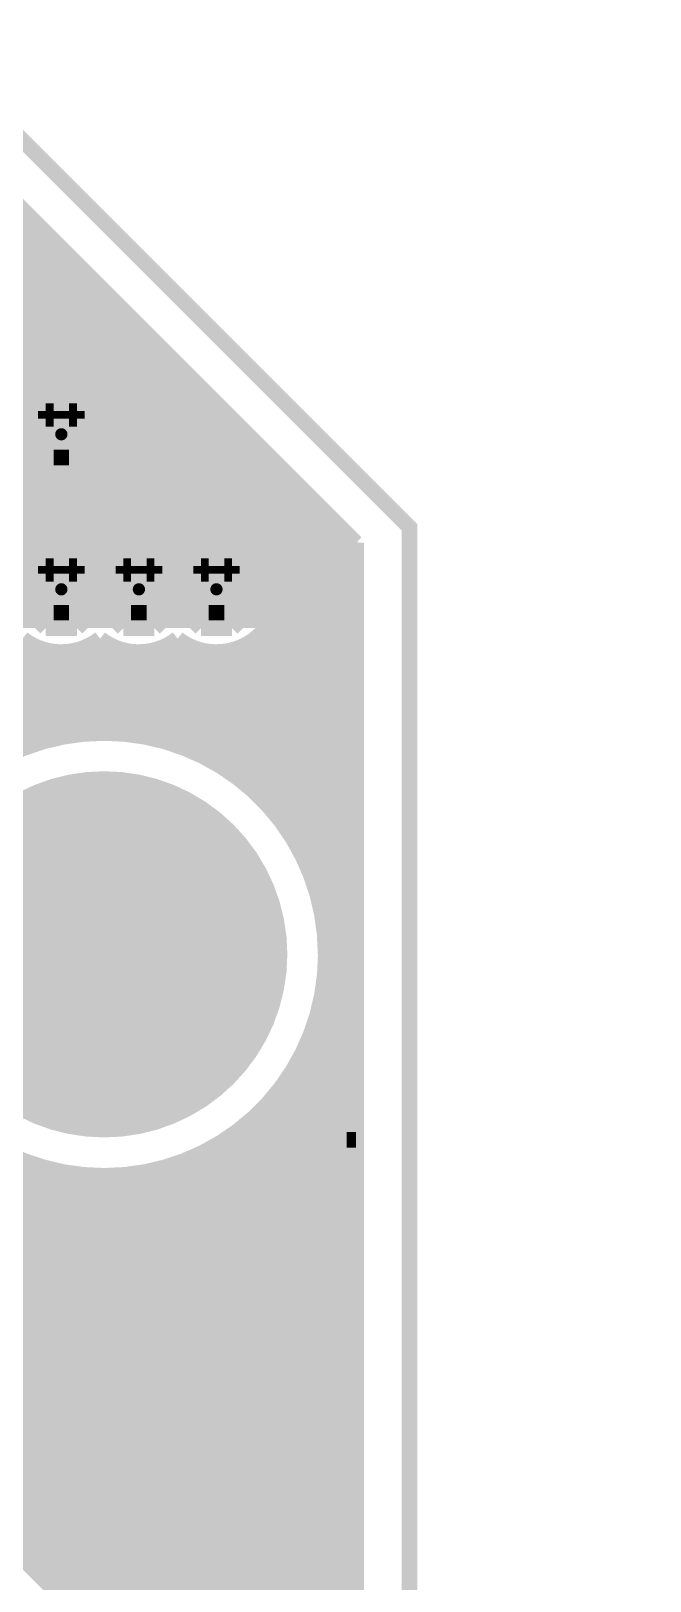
# Model space of a CAD drawing. Extents: x -5 to 157, y -120 to 103.
# Drawn here: x 101.1 to 111.24, y 77.73 to 103.13 of the extents above; entities that cross this region are included whole.
import ezdxf

# ---------------------------------------------------------------- set-up
doc = ezdxf.new("R2010")
doc.units = 0
doc.header["$MEASUREMENT"] = 0
doc.layers.get('0').update_dxf_attribs({"linetype": 'CONTINUOUS'})
for name, color, linetype in [('22-304-2_BOT', 7, 'CONTINUOUS'), ('22-304-2_DRD', 7, 'CONTINUOUS'), ('22-304-2_DRL', 2, 'CONTINUOUS'), ('22-304-2_IN1', 4, 'CONTINUOUS'), ('22-304-2_IN2', 3, 'CONTINUOUS'), ('22-304-2_SMB', 5, 'CONTINUOUS'), ('22-304-2_SMT', 10, 'CONTINUOUS'), ('22-304-2_SPB', 14, 'CONTINUOUS'), ('22-304-2_SSB', 12, 'CONTINUOUS'), ('22-304-2_SST', 11, 'CONTINUOUS'), ('22-304-2_TOP', 13, 'CONTINUOUS'), ('THRUHOLE_TAP', 7, 'CONTINUOUS')]:
    doc.layers.add(name, color=color, linetype=linetype)

# ---------------------------------------------------------------- blocks, each defined once
blk = doc.blocks.new('ROUND_1')
at = {"const_width": 2.99974}
blk.add_lwpolyline([(-1.49987, 0, 1), (1.49987, 0, 1)], format="xyb", close=True, dxfattribs=at)
blk = doc.blocks.new('RECTANGLE_3')
blk.add_solid([(0.4826, 0.4064), (0.4826, -0.4064), (-0.4826, 0.4064), (-0.4826, -0.4064)])
blk = doc.blocks.new('ROUND_35')
at = {"const_width": 0.40005}
blk.add_lwpolyline([(-0.200024, 0, 1), (0.200024, 0, 1)], format="xyb", close=True, dxfattribs=at)
blk = doc.blocks.new('ROUND_83')
at = {"const_width": 1.6002}
blk.add_lwpolyline([(-0.8001, 0, 1), (0.8001, 0, 1)], format="xyb", close=True, dxfattribs=at)
blk = doc.blocks.new('ROUND_86')
at = {"const_width": 0.10033}
blk.add_lwpolyline([(-0.050164, 0, 1), (0.050164, 0, 1)], format="xyb", close=True, dxfattribs=at)
blk = doc.blocks.new('ROUND_80')
at = {"const_width": 0.10033}
blk.add_lwpolyline([(-0.050164, 0, 1), (0.050164, 0, 1)], format="xyb", close=True, dxfattribs=at)

msp = doc.modelspace()

# ---------------------------------------------------------------- linework, layer by layer
at = {"layer": '22-304-2_BOT'}
for points, const_width in [([(97.917, 102.235), (105.664, 94.488)], 0.254), ([(101.0666, 99.0854), (82.804, 99.0854)], 0.254), ([(101.1936, 98.9584), (101.1936, 93.472)], 0.254), ([(101.2952, 98.8568), (82.804, 98.8568)], 0.254), ([(101.4222, 98.7298), (101.4222, 93.472)], 0.254), ([(101.5238, 98.6282), (82.804, 98.6282)], 0.254), ([(101.7524, 98.3996), (82.804, 98.3996)], 0.254), ([(101.6508, 98.5012), (101.6508, 93.472)], 0.254), ([(101.981, 98.171), (82.804, 98.171)], 0.254), ([(101.8794, 98.2726), (101.8794, 93.472)], 0.254), ([(102.2096, 97.9424), (82.804, 97.9424)], 0.254), ([(102.108, 98.044), (102.108, 93.472)], 0.254), ([(102.4382, 97.7138), (82.804, 97.7138)], 0.254), ([(102.3366, 97.8154), (102.3366, 93.472)], 0.254), ([(102.6668, 97.4852), (82.804, 97.4852)], 0.254), ([(102.5652, 97.5868), (102.5652, 93.472)], 0.254), ([(102.8954, 97.2566), (82.804, 97.2566)], 0.254), ([(102.7938, 97.3582), (102.7938, 93.472)], 0.254), ([(103.0224, 97.1296), (103.0224, 93.472)], 0.254), ([(103.124, 97.028), (82.804, 97.028)], 0.254), ([(103.251, 96.901), (103.251, 93.472)], 0.254), ([(103.3526, 96.7994), (82.804, 96.7994)], 0.254), ([(103.4796, 96.6724), (103.4796, 93.472)], 0.254), ([(103.5812, 96.5708), (82.804, 96.5708)], 0.254), ([(103.7082, 96.4438), (103.7082, 93.472)], 0.254), ([(103.8098, 96.3422), (82.804, 96.3422)], 0.254), ([(104.0384, 96.1136), (82.804, 96.1136)], 0.254), ([(103.9368, 96.2152), (103.9368, 93.472)], 0.254), ([(104.267, 95.885), (82.804, 95.885)], 0.254), ([(104.1654, 95.9866), (104.1654, 93.472)], 0.254), ([(104.4956, 95.6564), (82.804, 95.6564)], 0.254), ([(104.394, 95.758), (104.394, 93.472)], 0.254), ([(104.7242, 95.4278), (82.804, 95.4278)], 0.254), ([(88.9, 94.91472), (89.61628, 94.91472), (95.25, 89.281), (95.25, 85.725), (99.568, 81.407), (100.9142, 81.407), (101.6, 80.7212)], 1.27), ([(104.6226, 95.5294), (104.6226, 93.472)], 0.254), ([(104.9528, 95.1992), (82.804, 95.1992)], 0.254), ([(104.8512, 95.3008), (104.8512, 93.472)], 0.254), ([(105.1814, 94.9706), (82.804, 94.9706)], 0.254), ([(105.0798, 95.0722), (105.0798, 93.472)], 0.254), ([(105.3084, 94.8436), (105.3084, 93.472)], 0.254), ([(105.41, 94.742), (82.804, 94.742)], 0.254), ([(105.537, 94.615), (105.537, 93.472)], 0.254), ([(105.6386, 94.5134), (82.804, 94.5134)], 0.254), ([(105.664, 94.488), (105.664, 93.472)], 0.254), ([(105.664, 94.2848), (82.804, 94.2848)], 0.254), ([(105.664, 94.0562), (82.804, 94.0562)], 0.254), ([(105.664, 93.8276), (82.804, 93.8276)], 0.254), ([(105.664, 93.599), (82.804, 93.599)], 0.254), ([(105.664, 93.472), (100.076, 93.472)], 0.254), ([(105.41, 80.7212), (103.505, 80.7212), (101.6, 80.7212)], 0.635), ([(101.6, 79.2988), (100.5332, 78.232), (100.4697, 78.232), (100.4697, 76.82992), (100.38334, 76.75626), (100.38334, 76.7334)], 0.635), ([(103.505, 79.2988), (101.6, 79.2988)], 0.635), ([(105.41, 79.2988), (103.505, 79.2988)], 0.635)]:
    msp.add_lwpolyline(points, dxfattribs=dict(at, const_width=const_width))
at = {"layer": '22-304-2_DRD', "const_width": 0.254}
for points in [[(44.99864, -115.99926), (44.99864, 25.99944), (48.00092, 28.99918), (86.79942, 28.99918), (89.79916, 25.99944), (89.79916, -31.0007), (92.7989, -34.00044), (136.79932, -34.00044), (139.79906, -31.0007), (139.79906, 58.0009), (136.79932, 61.00064), (115.30076, 61.00064), (107.29976, 68.9991), (107.29976, 94.99854), (99.29876, 102.99954), (35.49904, 102.99954), (27.50058, 94.99854), (27.50058, 68.9991), (19.49958, 61.00064), (-1.99898, 61.00064), (-4.99872, 58.0009), (-4.99872, -2.99974), (18.00098, -25.99944), (18.00098, -115.99926)], [(101.346, 97.155), (100.965, 96.774)], [(101.854, 97.155), (101.346, 97.155)], [(102.235, 96.774), (101.854, 97.155)], [(101.346, 96.901), (101.346, 96.774)], [(101.473, 96.901), (101.346, 96.901)], [(101.473, 96.774), (101.473, 96.901)], [(101.727, 96.901), (101.727, 96.774)], [(101.854, 96.901), (101.727, 96.901)], [(101.854, 96.774), (101.854, 96.901)], [(101.346, 96.774), (101.473, 96.774)], [(101.727, 96.774), (101.854, 96.774)], [(102.235, 96.266), (102.235, 96.774)], [(101.473, 96.139), (101.219, 96.393)], [(101.981, 96.393), (101.727, 96.139)], [(100.965, 96.266), (101.346, 95.885)], [(101.727, 96.139), (101.473, 96.139)], [(101.854, 95.885), (102.235, 96.266)], [(101.346, 95.885), (101.854, 95.885)], [(101.346, 94.615), (100.965, 94.234)], [(101.854, 94.615), (101.346, 94.615)], [(102.235, 94.234), (101.854, 94.615)], [(102.616, 94.615), (102.235, 94.234)], [(103.124, 94.615), (102.616, 94.615)], [(103.505, 94.234), (103.124, 94.615)], [(103.886, 94.615), (103.505, 94.234)], [(104.394, 94.615), (103.886, 94.615)], [(104.775, 94.234), (104.394, 94.615)], [(101.346, 94.361), (101.346, 94.234)], [(101.473, 94.361), (101.346, 94.361)], [(101.473, 94.234), (101.473, 94.361)], [(101.727, 94.361), (101.727, 94.234)], [(101.854, 94.361), (101.727, 94.361)], [(101.854, 94.234), (101.854, 94.361)], [(102.616, 94.361), (102.616, 94.234)], [(102.743, 94.361), (102.616, 94.361)], [(102.743, 94.234), (102.743, 94.361)], [(102.997, 94.361), (102.997, 94.234)], [(103.124, 94.361), (102.997, 94.361)], [(103.124, 94.234), (103.124, 94.361)], [(103.886, 94.361), (103.886, 94.234)], [(104.013, 94.361), (103.886, 94.361)], [(104.013, 94.234), (104.013, 94.361)], [(104.267, 94.361), (104.267, 94.234)], [(104.394, 94.361), (104.267, 94.361)], [(104.394, 94.234), (104.394, 94.361)], [(101.346, 94.234), (101.473, 94.234)], [(101.727, 94.234), (101.854, 94.234)], [(102.235, 94.234), (102.235, 93.726)], [(102.235, 93.726), (102.235, 94.234)], [(102.616, 94.234), (102.743, 94.234)], [(102.997, 94.234), (103.124, 94.234)], [(103.505, 94.234), (103.505, 93.726)], [(103.505, 93.726), (103.505, 94.234)], [(103.886, 94.234), (104.013, 94.234)], [(104.267, 94.234), (104.394, 94.234)], [(104.775, 93.726), (104.775, 94.234)], [(101.473, 93.599), (101.219, 93.853)], [(101.981, 93.853), (101.727, 93.599)], [(102.743, 93.599), (102.489, 93.853)], [(103.251, 93.853), (102.997, 93.599)], [(104.013, 93.599), (103.759, 93.853)], [(104.521, 93.853), (104.267, 93.599)], [(100.965, 93.726), (101.346, 93.345)], [(101.727, 93.599), (101.473, 93.599)], [(101.854, 93.345), (102.235, 93.726)], [(102.235, 93.726), (102.616, 93.345)], [(102.997, 93.599), (102.743, 93.599)], [(103.124, 93.345), (103.505, 93.726)], [(103.505, 93.726), (103.886, 93.345)], [(104.267, 93.599), (104.013, 93.599)], [(104.394, 93.345), (104.775, 93.726)], [(101.346, 93.345), (101.854, 93.345)], [(102.616, 93.345), (103.124, 93.345)], [(103.886, 93.345), (104.394, 93.345)], [(103.57104, 89.27084), (101.03104, 86.73084)], [(103.57104, 86.73084), (101.03104, 89.27084)]]:
    msp.add_lwpolyline(points, dxfattribs=at)
at = {"layer": '22-304-2_DRL', "const_width": 0.254}
msp.add_lwpolyline([(44.99864, -115.99926), (44.99864, 25.99944), (48.00092, 28.99918), (86.79942, 28.99918), (89.79916, 25.99944), (89.79916, -31.0007), (92.7989, -34.00044), (136.79932, -34.00044), (139.79906, -31.0007), (139.79906, 58.0009), (136.79932, 61.00064), (115.30076, 61.00064), (107.29976, 68.9991), (107.29976, 94.99854), (99.29876, 102.99954), (35.49904, 102.99954), (27.50058, 94.99854), (27.50058, 68.9991), (19.49958, 61.00064), (-1.99898, 61.00064), (-4.99872, 58.0009), (-4.99872, -2.99974), (18.00098, -25.99944), (18.00098, -115.99926)], dxfattribs=at)
at = {"layer": '22-304-2_IN2'}
for points, const_width in [([(98.806, 102.362), (106.426, 94.742)], 0.254), ([(101.1174, 100.0506), (99.3267, 100.0506)], 0.254), ([(101.0666, 100.1014), (101.0666, 97.3963)], 0.254), ([(101.346, 99.822), (99.7458, 99.822)], 0.254), ([(101.2952, 99.8728), (101.2952, 97.50044)], 0.254), ([(101.5746, 99.5934), (99.9363, 99.5934)], 0.254), ([(101.5238, 99.6442), (101.5238, 97.54362)], 0.254), ([(101.7524, 99.4156), (101.7524, 97.53346)], 0.254), ([(101.8032, 99.3648), (100.04044, 99.3648)], 0.254), ([(101.981, 99.187), (101.981, 97.4725)], 0.254), ([(102.2604, 98.9076), (100.07346, 98.9076)], 0.254), ([(102.0318, 99.1362), (100.08362, 99.1362)], 0.254), ([(102.2096, 98.9584), (102.2096, 97.3455)], 0.254), ([(102.489, 98.679), (100.0125, 98.679)], 0.254), ([(102.4382, 98.7298), (102.4382, 97.11182)], 0.254), ([(102.7176, 98.4504), (99.8855, 98.4504)], 0.254), ([(102.6668, 98.5012), (102.6668, 94.98584)], 0.254), ([(102.9462, 98.2218), (99.65182, 98.2218)], 0.254), ([(102.8954, 98.2726), (102.8954, 95.00616)], 0.254), ([(103.1748, 97.9932), (82.15884, 97.9932)], 0.254), ([(103.124, 98.044), (103.124, 94.97314)], 0.254), ([(103.4034, 97.7646), (82.17916, 97.7646)], 0.254), ([(103.3526, 97.8154), (103.3526, 94.88424)], 0.254), ([(101.45522, 97.536), (100.47478, 97.536)], 0.254), ([(103.632, 97.536), (101.74478, 97.536)], 0.254), ([(103.5812, 97.5868), (103.5812, 94.84106)], 0.254), ([(103.8606, 97.3074), (102.25786, 97.3074)], 0.254), ([(103.8098, 97.3582), (103.8098, 94.95028)], 0.254), ([(104.0384, 97.1296), (104.0384, 95.00108)], 0.254), ([(104.0892, 97.0788), (102.46106, 97.0788)], 0.254), ([(104.267, 96.901), (104.267, 94.99854)], 0.254), ([(104.3178, 96.8502), (102.57028, 96.8502)], 0.254), ([(104.5464, 96.6216), (102.62108, 96.6216)], 0.254), ([(104.4956, 96.6724), (104.4956, 94.94266)], 0.254), ([(104.775, 96.393), (102.61854, 96.393)], 0.254), ([(104.7242, 96.4438), (104.7242, 94.82328)], 0.254), ([(105.0036, 96.1644), (102.56266, 96.1644)], 0.254), ([(104.9528, 96.2152), (104.9528, 94.60484)], 0.254), ([(102.4382, 95.92818), (102.4382, 94.90964)], 0.254), ([(105.2322, 95.9358), (102.44328, 95.9358)], 0.254), ([(105.1814, 95.9866), (105.1814, 90.20048)], 0.254), ([(101.0666, 95.6437), (101.0666, 94.8563)], 0.254), ([(102.2096, 95.6945), (102.2096, 94.8055)], 0.254), ([(105.4608, 95.7072), (102.22484, 95.7072)], 0.254), ([(105.41, 95.758), (105.41, 89.8652)], 0.254), ([(105.6894, 95.4786), (77.70876, 95.4786)], 0.254), ([(101.2952, 95.53956), (101.2952, 94.96044)], 0.254), ([(101.5238, 95.49638), (101.5238, 95.00362)], 0.254), ([(101.7524, 95.504), (101.7524, 94.99346)], 0.254), ([(101.981, 95.5675), (101.981, 94.9325)], 0.254), ([(105.6386, 95.5294), (105.6386, 89.41562)], 0.254), ([(105.918, 95.25), (77.72654, 95.25)], 0.254), ([(105.8672, 95.3008), (105.8672, 88.65362)], 0.254), ([(106.1466, 95.0214), (77.70876, 95.0214)], 0.254), ([(106.0958, 95.0722), (106.0958, 62.88024)], 0.254), ([(106.3244, 94.8436), (106.3244, 59.30138)], 0.254), ([(106.3752, 94.7928), (104.76484, 94.7928)], 0.254), ([(106.426, 94.742), (106.426, 68.58)], 0.254), ([(106.426, 94.5642), (104.98328, 94.5642)], 0.254), ([(106.426, 94.3356), (105.10266, 94.3356)], 0.254), ([(106.426, 94.107), (105.15854, 94.107)], 0.254), ([(106.426, 93.8784), (105.16108, 93.8784)], 0.254), ([(106.426, 93.6498), (105.11028, 93.6498)], 0.254), ([(104.9528, 93.35262), (104.9528, 90.47226)], 0.254), ([(106.426, 93.4212), (105.00106, 93.4212)], 0.254), ([(101.0666, 93.1037), (101.0666, 91.40952)], 0.254), ([(102.2096, 93.1545), (102.2096, 91.62542)], 0.254), ([(103.3526, 93.07322), (103.3526, 91.47048)], 0.254), ([(103.5812, 93.11894), (103.5812, 91.39174)], 0.254), ([(104.7242, 93.13672), (104.7242, 90.69578)], 0.254), ([(106.426, 93.1926), (104.79786, 93.1926)], 0.254), ([(101.45522, 92.964), (100.47478, 92.964)], 0.254), ([(101.2952, 92.99956), (101.2952, 91.48318)], 0.254), ([(101.5238, 92.95638), (101.5238, 91.5416)], 0.254), ([(102.72522, 92.964), (101.74478, 92.964)], 0.254), ([(101.7524, 92.964), (101.7524, 91.58478)], 0.254), ([(101.981, 93.0275), (101.981, 91.61272)], 0.254), ([(102.4382, 93.04782), (102.4382, 91.62288)], 0.254), ([(102.6668, 92.97416), (102.6668, 91.60764)], 0.254), ([(102.8954, 92.95384), (102.8954, 91.57716)], 0.254), ([(103.99522, 92.964), (103.01478, 92.964)], 0.254), ([(103.124, 92.98432), (103.124, 91.53144)], 0.254), ([(103.8098, 93.00718), (103.8098, 91.29776)], 0.254), ([(104.0384, 92.95892), (104.0384, 91.18092)], 0.254), ([(104.267, 92.96146), (104.267, 91.0463)], 0.254), ([(106.426, 92.964), (104.28478, 92.964)], 0.254), ([(104.4956, 93.01734), (104.4956, 90.88628)], 0.254), ([(106.426, 92.7354), (77.72654, 92.7354)], 0.254), ([(106.426, 92.5068), (77.7113, 92.5068)], 0.254), ([(106.426, 92.2782), (97.11182, 92.2782)], 0.254), ([(106.426, 92.0496), (97.3455, 92.0496)], 0.254), ([(106.426, 91.821), (97.4725, 91.821)], 0.254), ([(101.80574, 91.5924), (97.53346, 91.5924)], 0.254), ([(106.426, 91.5924), (102.7938, 91.5924)], 0.254), ([(106.426, 91.3638), (103.65486, 91.3638)], 0.254), ([(106.426, 91.1352), (104.12222, 91.1352)], 0.254), ([(106.426, 90.9066), (104.46766, 90.9066)], 0.254), ([(106.426, 90.678), (104.74452, 90.678)], 0.254), ([(106.426, 90.4494), (104.97312, 90.4494)], 0.254), ([(106.426, 90.2208), (105.16616, 90.2208)], 0.254), ([(106.426, 89.9922), (105.32872, 89.9922)], 0.254), ([(106.426, 89.7636), (105.46842, 89.7636)], 0.254), ([(106.426, 89.535), (105.58526, 89.535)], 0.254), ([(106.426, 89.3064), (105.68178, 89.3064)], 0.254), ([(106.426, 89.0778), (105.76306, 89.0778)], 0.254), ([(106.426, 88.8492), (105.82402, 88.8492)], 0.254), ([(83.12404, 77.5208), (83.185, 77.57922), (83.185, 81.915), (89.27084, 88.00084), (102.30104, 88.00084)], 1.27), ([(106.426, 88.6206), (105.87228, 88.6206)], 0.254), ([(106.426, 88.392), (105.9053, 88.392)], 0.254), ([(106.426, 88.1634), (105.92308, 88.1634)], 0.254), ([(106.426, 87.9348), (105.92562, 87.9348)], 0.254), ([(106.426, 87.4776), (105.88752, 87.4776)], 0.254), ([(106.426, 87.7062), (105.91292, 87.7062)], 0.254), ([(106.426, 87.249), (105.84688, 87.249)], 0.254), ([(105.8672, 87.34552), (105.8672, 63.09868)], 0.254), ([(106.426, 87.0204), (105.791, 87.0204)], 0.254), ([(106.426, 86.7918), (105.71988, 86.7918)], 0.254), ([(106.426, 86.5632), (105.62844, 86.5632)], 0.254), ([(105.6386, 86.58352), (105.6386, 63.21806)], 0.254), ([(106.426, 86.3346), (105.52176, 86.3346)], 0.254), ([(106.426, 86.106), (105.39222, 86.106)], 0.254), ([(105.41, 86.13394), (105.41, 63.27394)], 0.254), ([(105.1814, 85.79866), (105.1814, 63.27648)], 0.254), ([(106.426, 85.8774), (105.23982, 85.8774)], 0.254), ([(104.9528, 85.52688), (104.9528, 63.22568)], 0.254), ([(106.426, 85.6488), (105.05948, 85.6488)], 0.254), ([(106.426, 85.1916), (104.59466, 85.1916)], 0.254), ([(104.7242, 85.30336), (104.7242, 63.11646)], 0.254), ([(106.426, 85.4202), (104.84866, 85.4202)], 0.254), ([(104.267, 84.95284), (104.267, 73.57364)], 0.254), ([(106.426, 84.963), (104.28224, 84.963)], 0.254), ([(104.4956, 85.11286), (104.4956, 73.18248)], 0.254), ([(103.8098, 84.70138), (103.8098, 73.89114)], 0.254), ([(106.426, 84.7344), (103.87584, 84.7344)], 0.254), ([(104.0384, 84.81822), (104.0384, 73.77176)], 0.254), ([(101.33076, 84.5058), (87.55888, 84.5058)], 0.254), ([(101.0666, 84.58962), (101.0666, 78.20914)], 0.254), ([(101.2952, 84.51596), (101.2952, 78.08214)], 0.254), ([(101.5238, 84.45754), (101.5238, 77.89418)], 0.254), ([(103.124, 84.4677), (103.124, 76.71308)], 0.254), ([(106.426, 84.5058), (103.26878, 84.5058)], 0.254), ([(103.3526, 84.52866), (103.3526, 73.96988)], 0.254), ([(103.5812, 84.6074), (103.5812, 73.95464)], 0.254), ([(106.426, 84.2772), (87.33028, 84.2772)], 0.254), ([(101.7524, 84.41436), (101.7524, 77.61224)], 0.254), ([(101.981, 84.38642), (101.981, 77.19314)], 0.254), ([(102.2096, 84.37372), (102.2096, 77.22616)], 0.254), ([(102.4382, 84.37626), (102.4382, 77.20584)], 0.254), ([(102.6668, 84.3915), (102.6668, 77.12964)], 0.254), ([(102.8954, 84.42198), (102.8954, 76.98486)], 0.254), ([(106.426, 84.0486), (87.10168, 84.0486)], 0.254), ([(106.426, 83.82), (86.87308, 83.82)], 0.254), ([(106.426, 83.5914), (86.64448, 83.5914)], 0.254), ([(106.426, 83.3628), (86.41588, 83.3628)], 0.254), ([(106.426, 82.9056), (85.95868, 82.9056)], 0.254), ([(106.426, 83.1342), (86.18728, 83.1342)], 0.254), ([(106.426, 82.677), (85.73008, 82.677)], 0.254), ([(106.426, 82.4484), (85.50148, 82.4484)], 0.254), ([(106.426, 82.2198), (85.27288, 82.2198)], 0.254), ([(106.426, 81.9912), (95.20682, 81.9912)], 0.254), ([(106.426, 81.7626), (95.4405, 81.7626)], 0.254), ([(106.426, 81.534), (95.5675, 81.534)], 0.254), ([(106.426, 81.3054), (95.62846, 81.3054)], 0.254), ([(106.426, 81.0768), (95.63862, 81.0768)], 0.254), ([(106.426, 80.6196), (95.4913, 80.6196)], 0.254), ([(106.426, 80.8482), (95.59544, 80.8482)], 0.254), ([(106.426, 80.391), (95.3008, 80.391)], 0.254), ([(106.426, 80.1624), (94.8817, 80.1624)], 0.254), ([(106.426, 79.9338), (84.44738, 79.9338)], 0.254), ([(106.426, 79.7052), (84.44738, 79.7052)], 0.254), ([(106.426, 79.4766), (84.44738, 79.4766)], 0.254), ([(106.426, 79.248), (84.44738, 79.248)], 0.254), ([(106.426, 79.0194), (84.44738, 79.0194)], 0.254), ([(106.426, 78.7908), (84.44738, 78.7908)], 0.254), ([(106.426, 78.5622), (84.44738, 78.5622)], 0.254), ([(106.426, 78.3336), (100.68052, 78.3336)], 0.254), ([(106.426, 78.105), (101.25964, 78.105)], 0.254), ([(106.426, 77.8764), (101.54158, 77.8764)], 0.254), ([(106.426, 77.6478), (101.72954, 77.6478)], 0.254)]:
    msp.add_lwpolyline(points, dxfattribs=dict(at, const_width=const_width))
at = {"layer": '22-304-2_IN2', "const_width": 0.254}
for points in [[(101.6, 97.54616, 0.1685133), (100.96456, 97.32574)], [(102.62616, 96.52, 0.4142136), (101.6, 97.54616)], [(101.6, 95.49384, 0.4142136), (102.62616, 96.52)], [(100.965, 95.71228, 0.1681193), (101.6, 95.49256)], [(101.6, 95.00616, 0.1685133), (100.96456, 94.78574)], [(102.235, 94.78518, 0.1685129), (101.6, 95.00545)], [(102.87, 95.00616, 0.1685133), (102.23456, 94.78574)], [(103.505, 94.78518, 0.1685129), (102.87, 95.00545)], [(104.14, 95.00616, 0.1685133), (103.50456, 94.78574)], [(105.16616, 93.98, 0.4142136), (104.14, 95.00616)], [(104.14, 92.95384, 0.4142136), (105.16616, 93.98)], [(100.965, 93.17228, 0.1681193), (101.6, 92.95256)], [(101.6, 92.95384, 0.1681191), (102.23421, 93.17329)], [(102.235, 93.17228, 0.1681193), (102.87, 92.95256)], [(102.87, 92.95384, 0.1681191), (103.50421, 93.17329)], [(103.505, 93.17228, 0.1681193), (104.14, 92.95256)], [(102.30104, 91.62542, 0.3137361), (98.89998, 89.26068)], [(105.92562, 88.00084, 0.4142136), (102.30104, 91.62542)], [(102.30104, 84.37372, 0.4142136), (105.92816, 88.00084)], [(98.89998, 86.73846, 0.3135557), (102.30104, 84.37372)], [(101.94544, 77.18552, 0.3339065), (100.38334, 78.359)]]:
    msp.add_lwpolyline(points, format="xyb", dxfattribs=at)
at = {"layer": '22-304-2_SMB', "const_width": 0.254}
for points in [[(97.536, 101.346), (103.759, 95.123)], [(100.9904, 97.8916), (83.693, 97.8916)], [(101.219, 97.663), (83.693, 97.663)], [(101.1682, 97.7138), (101.1682, 94.107)], [(101.4476, 97.4344), (83.693, 97.4344)], [(101.3968, 97.4852), (101.3968, 94.107)], [(101.6762, 97.2058), (83.693, 97.2058)], [(101.6254, 97.2566), (101.6254, 94.107)], [(101.9048, 96.9772), (83.693, 96.9772)], [(101.854, 97.028), (101.854, 94.107)], [(102.1334, 96.7486), (83.693, 96.7486)], [(102.0826, 96.7994), (102.0826, 94.107)], [(102.362, 96.52), (83.693, 96.52)], [(102.3112, 96.5708), (102.3112, 94.107)], [(102.5906, 96.2914), (83.693, 96.2914)], [(102.5398, 96.3422), (102.5398, 94.107)], [(102.7684, 96.1136), (102.7684, 94.107)], [(102.8192, 96.0628), (83.693, 96.0628)], [(102.997, 95.885), (102.997, 94.107)], [(103.0478, 95.8342), (83.693, 95.8342)], [(103.2764, 95.6056), (83.693, 95.6056)], [(103.2256, 95.6564), (103.2256, 94.107)], [(103.505, 95.377), (83.693, 95.377)], [(103.4542, 95.4278), (103.4542, 94.107)], [(103.7336, 95.1484), (83.693, 95.1484)], [(103.6828, 95.1992), (103.6828, 94.107)], [(103.759, 95.123), (103.759, 94.107)], [(103.759, 94.9198), (83.693, 94.9198)], [(103.759, 94.6912), (83.693, 94.6912)], [(103.759, 94.4626), (83.693, 94.4626)], [(103.759, 94.234), (83.693, 94.234)], [(103.759, 94.107), (99.695, 94.107)]]:
    msp.add_lwpolyline(points, dxfattribs=at)
at = {"layer": '22-304-2_SMT', "const_width": 0.254}
for points in [[(97.536, 101.346), (103.759, 95.123)], [(100.9904, 97.8916), (83.693, 97.8916)], [(101.219, 97.663), (83.693, 97.663)], [(101.1682, 97.7138), (101.1682, 94.107)], [(101.4476, 97.4344), (83.693, 97.4344)], [(101.3968, 97.4852), (101.3968, 94.107)], [(101.6762, 97.2058), (83.693, 97.2058)], [(101.6254, 97.2566), (101.6254, 94.107)], [(101.9048, 96.9772), (83.693, 96.9772)], [(101.854, 97.028), (101.854, 94.107)], [(102.1334, 96.7486), (83.693, 96.7486)], [(102.0826, 96.7994), (102.0826, 94.107)], [(102.362, 96.52), (83.693, 96.52)], [(102.3112, 96.5708), (102.3112, 94.107)], [(102.5906, 96.2914), (83.693, 96.2914)], [(102.5398, 96.3422), (102.5398, 94.107)], [(102.7684, 96.1136), (102.7684, 94.107)], [(102.8192, 96.0628), (83.693, 96.0628)], [(102.997, 95.885), (102.997, 94.107)], [(103.0478, 95.8342), (83.693, 95.8342)], [(103.2764, 95.6056), (83.693, 95.6056)], [(103.2256, 95.6564), (103.2256, 94.107)], [(103.505, 95.377), (83.693, 95.377)], [(103.4542, 95.4278), (103.4542, 94.107)], [(103.7336, 95.1484), (83.693, 95.1484)], [(103.6828, 95.1992), (103.6828, 94.107)], [(103.759, 95.123), (103.759, 94.107)], [(103.759, 94.9198), (83.693, 94.9198)], [(103.759, 94.6912), (83.693, 94.6912)], [(103.759, 94.4626), (83.693, 94.4626)], [(103.759, 94.234), (83.693, 94.234)], [(103.759, 94.107), (99.695, 94.107)]]:
    msp.add_lwpolyline(points, dxfattribs=at)
at = {"layer": '22-304-2_SSB', "const_width": 0.1524}
for points in [[(100.7745, 78.5495), (100.7745, 81.4705), (102.4128, 81.4705), (102.4128, 78.5495), (100.7745, 78.5495)], [(102.6795, 78.5495), (102.6795, 81.4705), (104.3178, 81.4705), (104.3178, 78.5495), (102.6795, 78.5495)], [(104.5845, 78.5495), (104.5845, 81.4705), (106.2228, 81.4705), (106.2228, 78.5495), (104.5845, 78.5495)], [(103.5304, 78.11008), (103.5304, 77.75448), (103.70058, 77.69606), (103.87076, 77.69606), (104.0384, 77.75448), (104.0384, 78.11008), (103.87076, 78.1685), (103.70058, 78.1685), (103.0224, 77.93228)], [(105.4354, 77.75448), (105.4354, 78.11008), (105.26776, 78.1685), (105.09758, 78.1685), (104.9274, 78.11008), (104.9274, 77.75448), (105.09758, 77.69606), (105.26776, 77.69606), (105.9434, 77.93228)]]:
    msp.add_lwpolyline(points, dxfattribs=at)
at = {"layer": '22-304-2_SST', "const_width": 0.1524}
for points in [[(102.75824, 78.69428), (102.75824, 79.20482), (103.95966, 79.20482), (103.95966, 71.83628), (103.7082, 71.83628)], [(99.7331, 78.69428), (102.30866, 78.69428)], [(102.30866, 77.71384), (102.30866, 78.69428), (102.75824, 78.69428), (102.7684, 78.69428), (103.7082, 78.31582), (103.7082, 77.71384), (102.30866, 77.71384), (102.30866, 72.61606), (103.7082, 72.61606), (103.7082, 74.16546), (102.30866, 74.16546)], [(99.11334, 75.49388), (101.65334, 75.49388), (101.65334, 78.03388), (99.81438, 78.03388), (99.11334, 77.33538), (99.11334, 75.49388)], [(103.7082, 77.71384), (103.7082, 76.3651), (103.7082, 75.83932), (102.30866, 75.83932)]]:
    msp.add_lwpolyline(points, dxfattribs=at)
at = {"layer": '22-304-2_TOP'}
for points, const_width in [([(97.917, 102.235), (105.664, 94.488), (105.664, 93.472), (100.076, 93.472), (97.155, 90.551), (97.155, 89.154), (82.804, 89.154)], 0.254), ([(101.0666, 99.0854), (82.804, 99.0854)], 0.254), ([(101.1936, 98.9584), (101.1936, 93.472)], 0.254), ([(101.2952, 98.8568), (82.804, 98.8568)], 0.254), ([(101.4222, 98.7298), (101.4222, 93.472)], 0.254), ([(101.5238, 98.6282), (82.804, 98.6282)], 0.254), ([(101.7524, 98.3996), (82.804, 98.3996)], 0.254), ([(101.6508, 98.5012), (101.6508, 93.472)], 0.254), ([(101.981, 98.171), (82.804, 98.171)], 0.254), ([(101.8794, 98.2726), (101.8794, 93.472)], 0.254), ([(102.2096, 97.9424), (82.804, 97.9424)], 0.254), ([(102.108, 98.044), (102.108, 93.472)], 0.254), ([(81.153, 97.79), (81.153, 86.106), (89.154, 78.105), (100.965, 78.105), (102.362, 76.708), (102.362, 76.327), (102.235, 76.2)], 0.254), ([(102.4382, 97.7138), (82.804, 97.7138)], 0.254), ([(102.3366, 97.8154), (102.3366, 93.472)], 0.254), ([(102.6668, 97.4852), (82.804, 97.4852)], 0.254), ([(102.5652, 97.5868), (102.5652, 93.472)], 0.254), ([(102.8954, 97.2566), (82.804, 97.2566)], 0.254), ([(102.7938, 97.3582), (102.7938, 93.472)], 0.254), ([(103.0224, 97.1296), (103.0224, 93.472)], 0.254), ([(103.124, 97.028), (82.804, 97.028)], 0.254), ([(103.251, 96.901), (103.251, 93.472)], 0.254), ([(103.3526, 96.7994), (82.804, 96.7994)], 0.254), ([(103.4796, 96.6724), (103.4796, 93.472)], 0.254), ([(103.5812, 96.5708), (82.804, 96.5708)], 0.254), ([(103.7082, 96.4438), (103.7082, 93.472)], 0.254), ([(103.8098, 96.3422), (82.804, 96.3422)], 0.254), ([(104.0384, 96.1136), (82.804, 96.1136)], 0.254), ([(103.9368, 96.2152), (103.9368, 93.472)], 0.254), ([(104.267, 95.885), (82.804, 95.885)], 0.254), ([(104.1654, 95.9866), (104.1654, 93.472)], 0.254), ([(104.4956, 95.6564), (82.804, 95.6564)], 0.254), ([(104.394, 95.758), (104.394, 93.472)], 0.254), ([(104.7242, 95.4278), (82.804, 95.4278)], 0.254), ([(104.6226, 95.5294), (104.6226, 93.472)], 0.254), ([(104.9528, 95.1992), (82.804, 95.1992)], 0.254), ([(104.8512, 95.3008), (104.8512, 93.472)], 0.254), ([(105.1814, 94.9706), (82.804, 94.9706)], 0.254), ([(105.0798, 95.0722), (105.0798, 93.472)], 0.254), ([(105.3084, 94.8436), (105.3084, 93.472)], 0.254), ([(105.41, 94.742), (82.804, 94.742)], 0.254), ([(105.537, 94.615), (105.537, 93.472)], 0.254), ([(105.6386, 94.5134), (82.804, 94.5134)], 0.254), ([(105.664, 94.2848), (82.804, 94.2848)], 0.254), ([(105.664, 94.0562), (82.804, 94.0562)], 0.254), ([(105.664, 93.8276), (82.804, 93.8276)], 0.254), ([(105.664, 93.599), (82.804, 93.599)], 0.254), ([(106.426, 84.963), (106.2736, 84.963)], 0.254), ([(106.3244, 85.02904), (106.3244, 76.4413)], 0.254), ([(106.426, 85.17382), (106.426, 76.2635)], 0.254), ([(106.426, 84.7344), (106.08818, 84.7344)], 0.254), ([(106.0958, 84.74202), (106.0958, 76.68006)], 0.254), ([(105.8672, 84.4931), (105.8672, 76.90866)], 0.254), ([(106.426, 84.5058), (105.87736, 84.5058)], 0.254), ([(106.426, 84.2772), (105.6386, 84.2772)], 0.254), ([(105.6386, 84.27466), (105.6386, 77.13726)], 0.254), ([(106.426, 84.0486), (105.36682, 84.0486)], 0.254), ([(105.41, 84.08162), (105.41, 77.36586)], 0.254), ([(104.9528, 83.75904), (104.9528, 77.82306)], 0.254), ([(106.426, 83.82), (105.04678, 83.82)], 0.254), ([(105.1814, 83.91144), (105.1814, 77.59446)], 0.254), ([(104.4956, 83.50504), (104.4956, 78.28026)], 0.254), ([(106.426, 83.5914), (104.6607, 83.5914)], 0.254), ([(104.7242, 83.62442), (104.7242, 78.05166)], 0.254), ([(103.5812, 83.16468), (103.5812, 79.19466)], 0.254), ([(103.8098, 83.23072), (103.8098, 78.96606)], 0.254), ([(104.0384, 83.30946), (104.0384, 78.73746)], 0.254), ([(106.426, 83.3628), (104.17302, 83.3628)], 0.254), ([(104.267, 83.4009), (104.267, 78.50886)], 0.254), ([(101.1428, 83.1342), (85.02142, 83.1342)], 0.254), ([(106.426, 82.9056), (85.25002, 82.9056)], 0.254), ([(101.0666, 83.15198), (101.0666, 81.70926)], 0.254), ([(101.2952, 83.10118), (101.2952, 81.48066)], 0.254), ([(101.5238, 83.058), (101.5238, 81.25206)], 0.254), ([(101.7524, 83.02752), (101.7524, 81.02346)], 0.254), ([(101.981, 83.0072), (101.981, 80.79486)], 0.254), ([(102.2096, 82.99958), (102.2096, 80.56626)], 0.254), ([(102.4382, 82.99958), (102.4382, 80.33766)], 0.254), ([(102.6668, 83.01228), (102.6668, 80.10906)], 0.254), ([(102.8954, 83.0326), (102.8954, 79.88046)], 0.254), ([(103.124, 83.06562), (103.124, 79.65186)], 0.254), ([(103.3526, 83.11134), (103.3526, 79.42326)], 0.254), ([(106.426, 83.1342), (103.45674, 83.1342)], 0.254), ([(106.426, 82.677), (85.47862, 82.677)], 0.254), ([(106.426, 82.4484), (85.70722, 82.4484)], 0.254), ([(106.426, 82.2198), (85.93582, 82.2198)], 0.254), ([(106.426, 81.9912), (94.96298, 81.9912)], 0.254), ([(106.426, 81.7626), (101.01326, 81.7626)], 0.254), ([(101.04882, 81.72958), (106.24058, 76.53782)], 0.254), ([(106.426, 81.534), (101.24186, 81.534)], 0.254), ([(98.933, 72.136), (99.06, 72.136), (99.695, 71.501), (105.156, 71.501), (105.664, 72.009), (105.664, 75.946), (100.457, 81.153), (94.615, 81.153)], 0.635), ([(106.426, 81.3054), (101.47046, 81.3054)], 0.254), ([(106.426, 81.0768), (101.69906, 81.0768)], 0.254), ([(106.426, 80.8482), (101.92766, 80.8482)], 0.254), ([(106.426, 80.6196), (102.15626, 80.6196)], 0.254), ([(106.426, 80.391), (102.38486, 80.391)], 0.254), ([(100.1141, 80.3275), (104.8385, 75.6031)], 0.254), ([(106.426, 80.1624), (102.61346, 80.1624)], 0.254), ([(106.426, 79.9338), (102.84206, 79.9338)], 0.254), ([(106.426, 79.7052), (103.07066, 79.7052)], 0.254), ([(101.0666, 79.375), (101.0666, 78.73238)], 0.254), ([(106.426, 79.4766), (103.29926, 79.4766)], 0.254), ([(101.1936, 79.248), (88.90762, 79.248)], 0.254), ([(101.2952, 79.1464), (101.2952, 78.64602)], 0.254), ([(106.426, 79.248), (103.52786, 79.248)], 0.254), ([(101.4222, 79.0194), (89.13622, 79.0194)], 0.254), ([(101.5238, 78.9178), (101.5238, 78.44282)], 0.254), ([(106.426, 79.0194), (103.75646, 79.0194)], 0.254), ([(101.6508, 78.7908), (89.36482, 78.7908)], 0.254), ([(101.7524, 78.6892), (101.7524, 78.21422)], 0.254), ([(106.426, 78.7908), (103.98506, 78.7908)], 0.254), ([(101.8794, 78.5622), (101.40442, 78.5622)], 0.254), ([(101.41712, 78.5495), (102.81158, 77.15758)], 0.254), ([(102.108, 78.3336), (101.63302, 78.3336)], 0.254), ([(101.981, 78.4606), (101.981, 77.98562)], 0.254), ([(106.426, 78.5622), (104.21366, 78.5622)], 0.254), ([(106.426, 78.3336), (104.44226, 78.3336)], 0.254), ([(102.3366, 78.105), (101.86162, 78.105)], 0.254), ([(102.2096, 78.232), (102.2096, 77.75702)], 0.254), ([(106.426, 78.105), (104.67086, 78.105)], 0.254), ([(102.5652, 77.8764), (102.09022, 77.8764)], 0.254), ([(102.4382, 78.0034), (102.4382, 77.52842)], 0.254), ([(106.426, 77.8764), (104.89946, 77.8764)], 0.254), ([(102.7938, 77.6478), (102.31882, 77.6478)], 0.254), ([(102.6668, 77.7748), (102.6668, 77.29982)], 0.254), ([(106.426, 77.6478), (105.12806, 77.6478)], 0.254)]:
    msp.add_lwpolyline(points, dxfattribs=dict(at, const_width=const_width))
at = {"layer": '22-304-2_TOP', "const_width": 0.254}
for points in [[(97.29724, 88.00084, 0.4142136), (102.30104, 82.99704)], [(102.30104, 82.99704, 0.2473612), (106.426, 85.17382)], [(101.0412, 81.7372, 0.1989124), (100.457, 81.97918)], [(101.0412, 81.7372, 0.1989124), (100.457, 81.97918)], [(101.41458, 78.55458, 0.1989124), (100.965, 78.7408)]]:
    msp.add_lwpolyline(points, format="xyb", dxfattribs=at)

# ---------------------------------------------------------------- block references
at = {"layer": '22-304-2_BOT'}
for name, p in [('ROUND_35', (101.6, 96.52)), ('ROUND_35', (101.6, 93.98)), ('ROUND_35', (102.87, 93.98)), ('ROUND_35', (104.14, 93.98)), ('ROUND_1', (102.30104, 88.00084)), ('RECTANGLE_3', (101.6, 80.7212)), ('RECTANGLE_3', (103.505, 80.7212)), ('RECTANGLE_3', (105.41, 80.7212)), ('RECTANGLE_3', (101.6, 79.2988)), ('RECTANGLE_3', (103.505, 79.2988)), ('RECTANGLE_3', (105.41, 79.2988))]:
    msp.add_blockref(name, p, dxfattribs=at)
at = {"layer": '22-304-2_DRL'}
for name, p in [('ROUND_86', (101.6, 96.52)), ('ROUND_86', (101.6, 93.98)), ('ROUND_86', (102.87, 93.98)), ('ROUND_86', (104.14, 93.98)), ('ROUND_83', (102.30104, 88.00084))]:
    msp.add_blockref(name, p, dxfattribs=at)
at = {"layer": '22-304-2_IN1'}
for name, p in [('ROUND_35', (101.6, 96.52)), ('ROUND_35', (101.6, 93.98)), ('ROUND_35', (102.87, 93.98)), ('ROUND_35', (104.14, 93.98)), ('ROUND_1', (102.30104, 88.00084))]:
    msp.add_blockref(name, p, dxfattribs=at)
at = {"layer": '22-304-2_IN2'}
for name, p in [('ROUND_35', (101.6, 96.52)), ('ROUND_35', (101.6, 93.98)), ('ROUND_35', (102.87, 93.98)), ('ROUND_35', (104.14, 93.98)), ('ROUND_1', (102.30104, 88.00084))]:
    msp.add_blockref(name, p, dxfattribs=at)
at = {"layer": '22-304-2_SMB'}
for name, p in [('ROUND_1', (102.30104, 88.00084)), ('RECTANGLE_3', (101.6, 80.7212)), ('RECTANGLE_3', (103.505, 80.7212)), ('RECTANGLE_3', (105.41, 80.7212)), ('RECTANGLE_3', (101.6, 79.2988)), ('RECTANGLE_3', (103.505, 79.2988)), ('RECTANGLE_3', (105.41, 79.2988))]:
    msp.add_blockref(name, p, dxfattribs=at)
at = {"layer": '22-304-2_SMT'}
msp.add_blockref('ROUND_1', (102.30104, 88.00084), dxfattribs=at)
at = {"layer": '22-304-2_SPB'}
for p in [(101.6, 80.7212), (103.505, 80.7212), (105.41, 80.7212), (101.6, 79.2988), (103.505, 79.2988), (105.41, 79.2988)]:
    msp.add_blockref('RECTANGLE_3', p, dxfattribs=at)
at = {"layer": '22-304-2_TOP'}
for name, p in [('ROUND_35', (101.6, 96.52)), ('ROUND_35', (101.6, 93.98)), ('ROUND_35', (102.87, 93.98)), ('ROUND_35', (104.14, 93.98)), ('ROUND_1', (102.30104, 88.00084))]:
    msp.add_blockref(name, p, dxfattribs=at)
at = {"layer": 'THRUHOLE_TAP'}
for name, p in [('ROUND_80', (101.6, 96.52)), ('ROUND_80', (101.6, 93.98)), ('ROUND_80', (102.87, 93.98)), ('ROUND_80', (104.14, 93.98)), ('ROUND_83', (102.30104, 88.00084))]:
    msp.add_blockref(name, p, dxfattribs=at)

doc.saveas('drawing.dxf')
